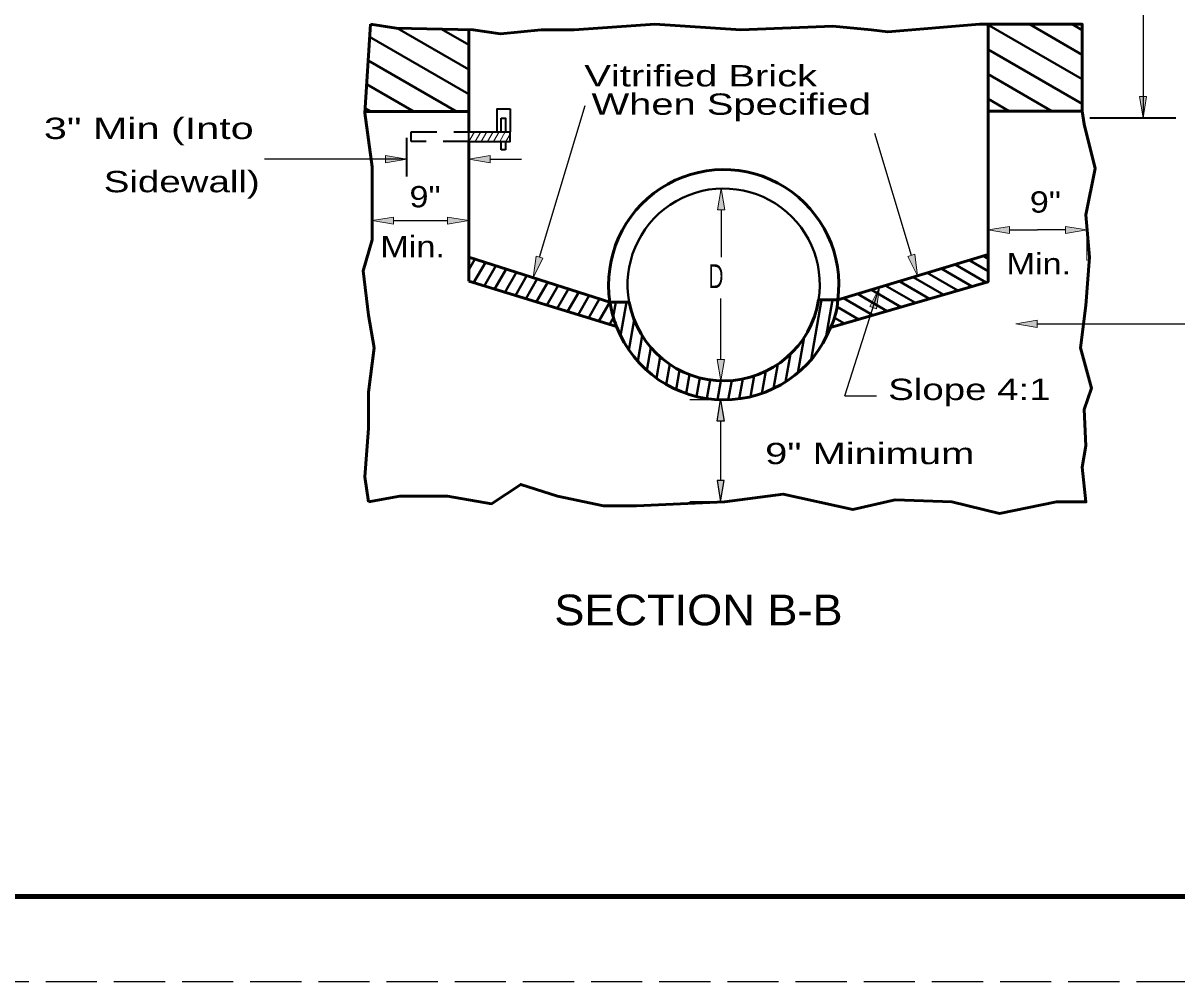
# Model space of a CAD drawing. Extents: x 94.1 to 129.4, y 1 to 23.
# Drawn here: x 100.45 to 107.22, y 1 to 6.62 of the extents above; entities that cross this region are included whole.
import ezdxf

# ---------------------------------------------------------------- set-up
doc = ezdxf.new("R2010")
doc.units = 0
doc.header["$LTSCALE"] = 0.05
doc.linetypes.add('LONG_DASHED', pattern=[7.5, 6, -1.5])
doc.linetypes.add('MEDIUM_DASHED', pattern=[4.5, 3, -1.5])
for name, color, linetype, lineweight in [('1', 7, 'Continuous', 35), ('2', 7, 'MEDIUM_DASHED', 40), ('3', 7, 'Continuous', 25), ('6', 7, 'Continuous', 13)]:
    doc.layers.add(name, color=color, linetype=linetype, lineweight=lineweight)

msp = doc.modelspace()

# ---------------------------------------------------------------- hatches: boundary and pattern name
at = {"layer": '1'}
for points in [[(104.52508, 5.52433), (104.56683, 5.52425), (104.54617, 5.64933), (104.54617, 5.64933)], [(102.62342, 5.43958), (102.62342, 5.48125), (102.49842, 5.46042), (102.49842, 5.46042)], [(102.93983, 5.43958), (102.93983, 5.48125), (103.06483, 5.46042), (103.06483, 5.46042)], [(106.23783, 5.38525), (106.23783, 5.42692), (106.11283, 5.40608), (106.11283, 5.40608)], [(106.56708, 5.38525), (106.56708, 5.42692), (106.69208, 5.40608), (106.69208, 5.40608)], [(104.5235, 4.646), (104.56517, 4.64592), (104.54408, 4.52092), (104.54408, 4.52092)], [(104.56358, 4.28467), (104.52192, 4.28467), (104.54275, 4.40967), (104.54275, 4.40967)], [(104.56358, 3.93633), (104.52192, 3.93633), (104.54275, 3.81133), (104.54275, 3.81133)]]:
    msp.add_hatch(color=256, dxfattribs=at).paths.add_polyline_path(points)
at = {"layer": '3'}
for points in [[(107.04267, 6.18817), (107.001, 6.18817), (107.02183, 6.06317), (107.02183, 6.06317)], [(102.5765, 5.80008), (102.5765, 5.84175), (102.7015, 5.82092), (102.7015, 5.82092)], [(103.18983, 5.80008), (103.18983, 5.84175), (103.06483, 5.82092), (103.06483, 5.82092)], [(103.49958, 5.23983), (103.45975, 5.25183), (103.44375, 5.12608), (103.44375, 5.12608)], [(105.68225, 5.263), (105.64233, 5.251), (105.69825, 5.13717), (105.69825, 5.13717)], [(105.41817, 4.95633), (105.45792, 4.94408), (105.47483, 5.06967), (105.47483, 5.06967)], [(106.40067, 4.8345), (106.40067, 4.87617), (106.27567, 4.85533), (106.27567, 4.85533)]]:
    msp.add_hatch(color=256, dxfattribs=at).paths.add_polyline_path(points)

# ---------------------------------------------------------------- linework, layer by layer
at = {"layer": '1', "lineweight": 40}
for p, q in [((102.64433, 6.58992), (103.06483, 6.34708)), ((102.90567, 6.58333), (103.06483, 6.49142)), ((106.10492, 6.61258), (106.66467, 6.28942)), ((106.35492, 6.61258), (106.66467, 6.43375)), ((106.60492, 6.61258), (106.66467, 6.57808)), ((102.483, 6.53867), (103.06483, 6.20275)), ((106.11283, 6.46375), (106.66467, 6.14508)), ((102.47433, 6.39933), (102.99192, 6.1005)), ((106.11283, 6.31942), (106.48708, 6.10325)), ((102.46567, 6.26), (102.74192, 6.1005)), ((106.11283, 6.17508), (106.23708, 6.10325)), ((102.45708, 6.12067), (102.49192, 6.1005)), ((103.06483, 5.172), (103.10125, 5.23508)), ((103.09308, 5.096), (103.16217, 5.21567)), ((106.00142, 5.229), (106.11283, 5.16467)), ((106.08342, 5.25383), (106.11283, 5.23683)), ((103.15442, 5.07725), (103.22317, 5.19625)), ((103.21575, 5.05842), (103.28417, 5.17683)), ((103.27708, 5.03967), (103.34508, 5.1575)), ((105.75542, 5.15458), (105.93558, 5.0505)), ((105.83742, 5.17942), (106.01875, 5.07467)), ((105.91942, 5.20417), (106.102, 5.09875)), ((103.33842, 5.02083), (103.40608, 5.13808)), ((103.39975, 5.00208), (103.46708, 5.11867)), ((103.46108, 4.98333), (103.528, 5.09925)), ((103.52242, 4.9645), (103.589, 5.07992)), ((105.50933, 5.08008), (105.68583, 4.97817)), ((105.59133, 5.10492), (105.76908, 5.00233)), ((105.67342, 5.12975), (105.85233, 5.02642)), ((103.58375, 4.94575), (103.65, 5.0605)), ((103.64508, 4.927), (103.71092, 5.04108)), ((103.70633, 4.90817), (103.77192, 5.02167)), ((105.34533, 5.03042), (105.51942, 4.92992)), ((105.42733, 5.05525), (105.60267, 4.95408)), ((103.76767, 4.88942), (103.83292, 5.00233)), ((103.829, 4.87067), (103.8935, 4.98225)), ((103.91208, 4.89608), (103.92742, 4.98308)), ((103.95592, 4.78483), (103.99092, 4.98308)), ((105.07375, 4.64542), (105.1355, 4.99567)), ((105.15958, 4.77225), (105.19892, 4.99567)), ((105.22625, 4.95483), (105.353, 4.88175)), ((105.26333, 5.00558), (105.43617, 4.90583)), ((103.89033, 4.85183), (103.91342, 4.89175)), ((104.00475, 4.70183), (104.03592, 4.87833)), ((105.21133, 4.89133), (105.26975, 4.85758)), ((104.05658, 4.63575), (104.08292, 4.78517)), ((104.99683, 4.569), (105.03333, 4.77642)), ((104.1105, 4.58167), (104.13417, 4.71583)), ((104.92383, 4.51533), (104.95267, 4.67883)), ((104.16608, 4.537), (104.18808, 4.6615)), ((104.22308, 4.50017), (104.24392, 4.61817)), ((104.8535, 4.47617), (104.87858, 4.61858)), ((104.28125, 4.47017), (104.30133, 4.58392)), ((104.34058, 4.4465), (104.36017, 4.55758)), ((104.40092, 4.42875), (104.42025, 4.5385)), ((104.71808, 4.42808), (104.7395, 4.54967)), ((104.785, 4.44783), (104.80792, 4.57758)), ((104.46225, 4.41675), (104.48158, 4.52625)), ((104.52458, 4.4105), (104.54408, 4.52092)), ((104.588, 4.41008), (104.60783, 4.52258)), ((104.65242, 4.41575), (104.67292, 4.53192))]:
    msp.add_line(p, q, dxfattribs=at)
at = {"layer": '1', "lineweight": 53}
for p, q in [((103.06483, 6.57942), (103.06483, 5.98108)), ((106.11283, 6.10325), (106.11283, 6.61258)), ((103.06483, 6.1005), (102.45575, 6.1005)), ((106.11283, 6.10325), (106.66467, 6.10325)), ((103.06483, 5.92408), (103.06483, 5.24667)), ((105.23033, 4.99567), (106.11283, 5.26275)), ((103.93192, 4.83908), (103.06483, 5.10467)), ((103.89333, 4.98308), (104.006, 4.98308)), ((105.118, 4.99567), (105.23033, 4.99567))]:
    msp.add_line(p, q, dxfattribs=at)
at = {"layer": '1'}
for p, q in [((103.30775, 6.11675), (103.30775, 5.98108)), ((103.255, 5.98108), (103.255, 6.06092)), ((103.06483, 5.98108), (103.30775, 5.98108)), ((103.06483, 5.92408), (103.06483, 5.98108)), ((103.255, 5.87483), (103.255, 5.92408)), ((103.281, 5.92408), (103.281, 5.87483)), ((103.281, 5.87483), (103.255, 5.87483))]:
    msp.add_line(p, q, dxfattribs=at)
at = {"layer": '1', "lineweight": 13}
for p, q in [((103.066, 5.92408), (103.09892, 5.98108)), ((103.10208, 5.92408), (103.135, 5.98108)), ((103.13817, 5.92408), (103.17108, 5.98108)), ((103.17425, 5.92408), (103.20717, 5.98108)), ((103.21033, 5.92408), (103.24325, 5.98108)), ((103.24642, 5.92408), (103.27933, 5.98108)), ((103.2825, 5.92408), (103.30775, 5.96783)), ((102.49842, 5.49958), (102.49842, 5.64042)), ((103.06483, 5.40567), (103.06483, 5.28042)), ((106.11283, 5.37067), (106.11283, 5.22608)), ((106.69208, 5.36408), (106.69208, 5.22608))]:
    msp.add_line(p, q, dxfattribs=at)
at = {"layer": '1', "lineweight": 25}
for p, q in [((104.546, 5.52425), (104.54542, 5.24542)), ((102.62342, 5.46042), (102.93983, 5.46042)), ((106.23783, 5.40608), (106.4025, 5.40608)), ((106.56708, 5.40608), (106.4025, 5.40608)), ((104.54433, 4.64592), (104.54492, 5.00383)), ((104.48133, 4.40975), (104.36275, 4.40975)), ((104.54275, 4.28475), (104.54275, 3.93633)), ((104.49675, 3.81133), (104.36275, 3.81133))]:
    msp.add_line(p, q, dxfattribs=at)
at = {"layer": '1', "linetype": 'LONG_DASHED', "lineweight": 25}
msp.add_line((129.28275, 0.99633), (94.08275, 0.99633), dxfattribs=at)
at = {"layer": '1', "lineweight": 158}
msp.add_lwpolyline([(129.19942, 22.49633), (129.19942, 1.49633), (96.69942, 1.49633)], dxfattribs=at)
at = {"layer": '1', "lineweight": 53}
for points in [[(102.47683, 3.81158), (102.45533, 3.95842), (102.47683, 4.24083), (102.47683, 4.45542), (102.50917, 4.71517), (102.47683, 4.90717), (102.44458, 5.16692), (102.49842, 5.34767), (102.49842, 5.77683), (102.45533, 6.09308), (102.48767, 6.61258)], [(102.48767, 6.61258), (102.63833, 6.59), (103.0905, 6.57875), (103.252, 6.55617), (103.48883, 6.57875), (103.68258, 6.57875), (104.15633, 6.61258), (104.66225, 6.57875), (105.20058, 6.60133), (105.42667, 6.57875), (105.5235, 6.56742), (106.06183, 6.61258), (106.66467, 6.61258), (106.66467, 6.10325), (106.6755, 6.02533), (106.74008, 5.7655), (106.68625, 5.4945), (106.70775, 5.246), (106.68625, 4.96367), (106.65392, 4.71517), (106.7185, 4.478), (106.6755, 4.35375), (106.68625, 4.13917), (106.66467, 4.01492), (106.68625, 3.81158), (106.514, 3.81158), (106.18025, 3.74383), (105.90033, 3.81158), (105.56658, 3.82292), (105.319, 3.76642), (104.90992, 3.85675), (104.56542, 3.81158), (104.04867, 3.789), (103.85483, 3.789), (103.58575, 3.8455), (103.37042, 3.91325), (103.19817, 3.80033), (102.93975, 3.8455), (102.65992, 3.8455), (102.47683, 3.81158)], [(105.18792, 4.83392), (106.11283, 5.10192), (106.11283, 6.10325)], [(103.89333, 4.98308), (103.06483, 5.24667), (103.06483, 5.10467)]]:
    msp.add_lwpolyline(points, dxfattribs=at)
at = {"layer": '1'}
for points in [[(103.23133, 5.98108), (103.23133, 6.11675), (103.30775, 6.11675)], [(103.255, 6.06092), (103.281, 6.06092), (103.281, 5.98108)], [(103.06483, 5.92408), (103.30775, 5.92408), (103.30775, 5.98108)]]:
    msp.add_lwpolyline(points, dxfattribs=at)
at = {"layer": '1', "lineweight": 13}
for points in [[(104.52508, 5.52433), (104.56683, 5.52425), (104.54617, 5.64933), (104.54617, 5.64933)], [(102.62342, 5.43958), (102.62342, 5.48125), (102.49842, 5.46042), (102.49842, 5.46042)], [(102.93983, 5.43958), (102.93983, 5.48125), (103.06483, 5.46042), (103.06483, 5.46042)], [(106.23783, 5.38525), (106.23783, 5.42692), (106.11283, 5.40608), (106.11283, 5.40608)], [(106.56708, 5.38525), (106.56708, 5.42692), (106.69208, 5.40608), (106.69208, 5.40608)], [(104.5235, 4.646), (104.56517, 4.64592), (104.54408, 4.52092), (104.54408, 4.52092)]]:
    msp.add_lwpolyline(points, close=True, dxfattribs=at)
at = {"layer": '1', "lineweight": 25}
for points in [[(104.56358, 4.28467), (104.52192, 4.28467), (104.54275, 4.40967), (104.54275, 4.40967)], [(104.56358, 3.93633), (104.52192, 3.93633), (104.54275, 3.81133), (104.54275, 3.81133)]]:
    msp.add_lwpolyline(points, close=True, dxfattribs=at)
at = {"layer": '1', "lineweight": 53}
for centre, radius, start, end in [((104.56092, 5.08483), 0.6753, 352.40892, 188.66801), ((104.49633, 5.0675), 0.60886, 187.97345, 202.03218), ((104.56092, 5.08483), 0.56418, 190.39271, 350.90208), ((104.82367, 5.01592), 0.4072, 333.44669, 357.14595), ((104.56092, 5.08483), 0.6753, 201.33763, 338.18372)]:
    msp.add_arc(centre, radius, start, end, dxfattribs=at)
at = {"layer": '1', "lineweight": 40}
msp.add_arc((104.56092, 5.08483), 0.56418, 350.90208, 190.3927, dxfattribs=at)
at = {"layer": '2', "lineweight": 35}
msp.add_lwpolyline([(103.06483, 5.92408), (102.72658, 5.92408), (102.72658, 5.98108), (103.06483, 5.98108)], dxfattribs=at)
at = {"layer": '3'}
for p, q in [((107.02183, 11.05625), (107.02183, 6.06317)), ((103.47975, 5.24583), (103.74717, 6.13525)), ((105.66233, 5.257), (105.44767, 5.97233)), ((102.7015, 5.82092), (101.86683, 5.82092)), ((103.18983, 5.82092), (103.37467, 5.82092)), ((105.27217, 4.434), (105.47483, 5.06967)), ((106.40067, 4.85533), (107.53267, 4.85533)), ((105.27217, 4.434), (105.457, 4.434))]:
    msp.add_line(p, q, dxfattribs=at)
at = {"layer": '3', "lineweight": 35}
for p, q in [((106.70992, 6.06317), (107.21425, 6.06317)), ((102.7015, 5.72), (102.7015, 5.946))]:
    msp.add_line(p, q, dxfattribs=at)
at = {"layer": '3', "lineweight": 13}
for points in [[(107.04267, 6.18817), (107.001, 6.18817), (107.02183, 6.06317), (107.02183, 6.06317)], [(102.5765, 5.80008), (102.5765, 5.84175), (102.7015, 5.82092), (102.7015, 5.82092)], [(103.18983, 5.80008), (103.18983, 5.84175), (103.06483, 5.82092), (103.06483, 5.82092)], [(103.49958, 5.23983), (103.45975, 5.25183), (103.44375, 5.12608), (103.44375, 5.12608)], [(105.68225, 5.263), (105.64233, 5.251), (105.69825, 5.13717), (105.69825, 5.13717)], [(105.41817, 4.95633), (105.45792, 4.94408), (105.47483, 5.06967), (105.47483, 5.06967)], [(106.40067, 4.8345), (106.40067, 4.87617), (106.27567, 4.85533), (106.27567, 4.85533)]]:
    msp.add_lwpolyline(points, close=True, dxfattribs=at)
at = {"layer": '6'}
for p, q in [((104.54617, 5.64933), (104.54625, 5.64933)), ((102.49842, 5.43708), (102.4985, 5.43708)), ((103.06483, 5.46817), (103.06492, 5.46817)), ((103.06483, 5.46042), (103.06492, 5.46042)), ((106.11283, 5.43317), (106.11292, 5.43317)), ((106.69208, 5.42658), (106.69217, 5.42658)), ((106.69208, 5.40608), (106.69217, 5.40608)), ((104.54408, 4.52092), (104.54417, 4.52092))]:
    msp.add_line(p, q, dxfattribs=at)
at = {"layer": '6', "lineweight": 25}
for p, q in [((104.54383, 4.40975), (104.54392, 4.40975)), ((104.54275, 3.81133), (104.54283, 3.81133)), ((104.55925, 3.81133), (104.55933, 3.81133))]:
    msp.add_line(p, q, dxfattribs=at)

# ---------------------------------------------------------------- texts
at = {"layer": '1', "width": 1.2}
msp.add_text('9"', height=0.125, dxfattribs=at).set_placement((102.717, 5.5385))
at = {"layer": '3'}
for s, height, width, p in [('Vitrified Brick', 0.125, 1.4, (103.74325, 6.2475)), ('When Specified', 0.125, 1.4, (103.7855, 6.08133)), ('3" Min (Into', 0.125, 1.45, (100.57158, 5.93917)), ('Sidewall)', 0.125, 1.35, (100.92292, 5.627)), ('9"', 0.125, 1.2, (106.35725, 5.50733)), ('Min.', 0.125, 1.2, (102.54608, 5.24592)), ('Min.', 0.125, 1.2, (106.2205, 5.14483)), ('D', 0.14, 0.65, (104.47167, 5.06492)), ('Slope 4:1', 0.125, 1.35, (105.52608, 4.40858)), ('9" Minimum', 0.125, 1.4, (104.80417, 4.03258)), ('SECTION B-B', 0.18, 1.1, (103.56692, 3.0875))]:
    msp.add_text(s, height=height, dxfattribs=dict(at, width=width)).set_placement(p)

doc.saveas('drawing.dxf')
